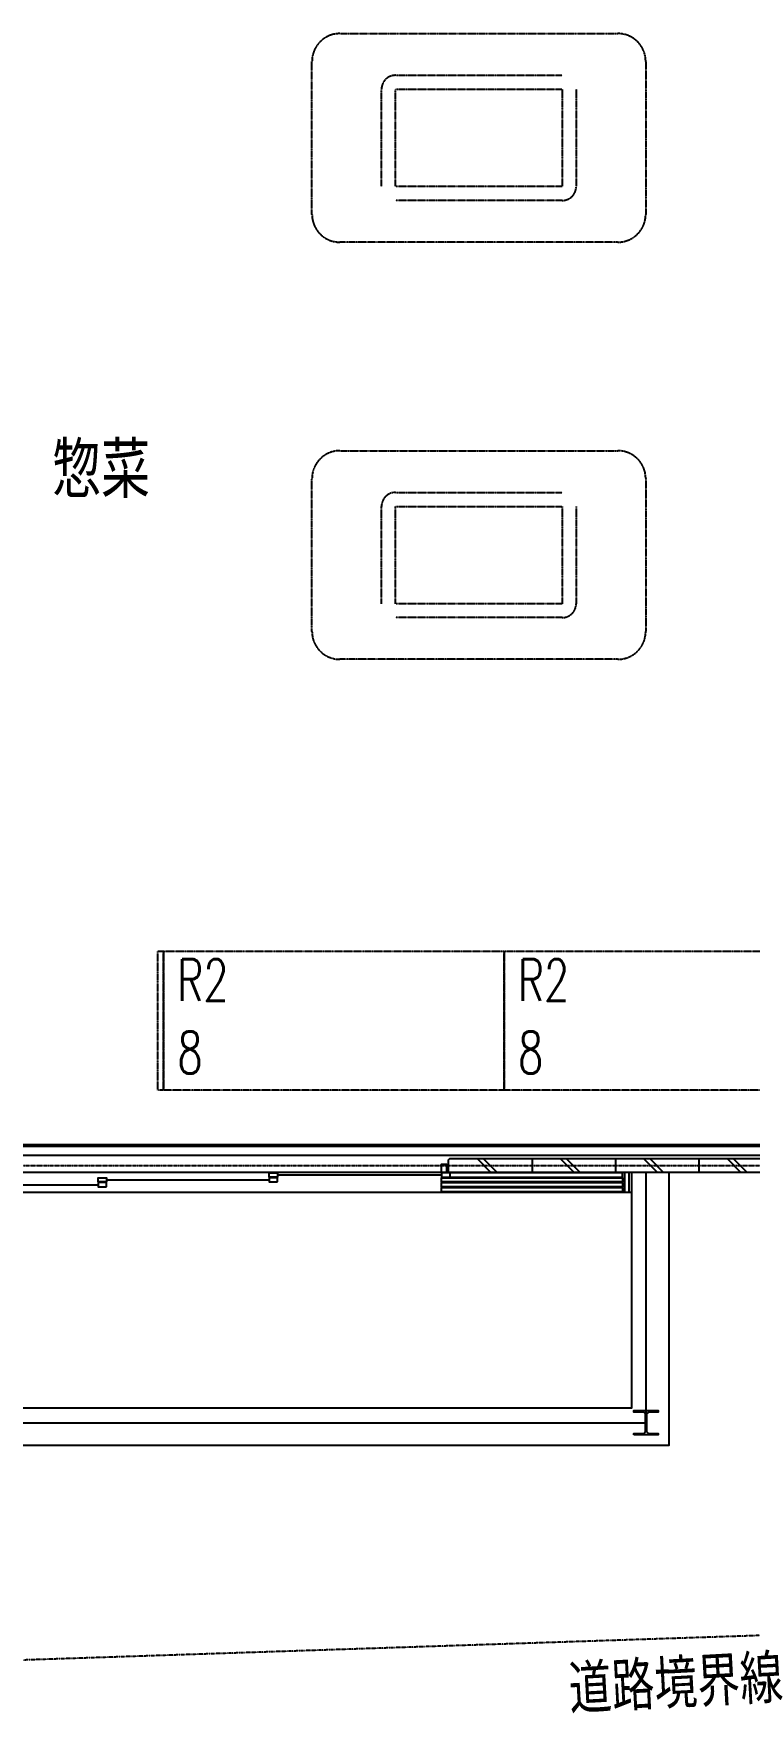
# Model space of a CAD drawing. Header units: millimetres. Extents: x 0 to 84100, y 0 to 59400.
# Drawn here: x 38030 to 43178, y 13635 to 25717 of the extents above; entities that cross this region are included whole.
import ezdxf
from ezdxf.enums import TextEntityAlignment as Align

# ---------------------------------------------------------------- set-up
doc = ezdxf.new("R2010")
doc.units = ezdxf.units.MM
doc.header["$LTSCALE"] = 0.2
for name, pattern in [('CENTER', [50.8, 31.75, -6.35, 6.35, -6.35]), ('HIDDEN', [9.525, 6.35, -3.175]), ('PHANTOM', [63.5, 31.75, -6.35, 6.35, -6.35, 6.35, -6.35])]:
    doc.linetypes.add(name, pattern=pattern)
doc.layers.get('Defpoints').update_dxf_attribs({"color": 5})
for name, color, linetype in [('A_什器', 9, 'HIDDEN'), ('A_境界線', 9, 'PHANTOM'), ('A_建築', 8, 'Continuous')]:
    doc.layers.add(name, color=color, linetype=linetype)
doc.layers.add('A_通芯', color=8, linetype='CENTER', plot=False)
doc.styles.get("Standard").update_dxf_attribs({"font": 'simplex.shx', "width": 0.8, "bigfont": 'extfont2.shx'})

msp = doc.modelspace()

# ---------------------------------------------------------------- linework, layer by layer
at = {"layer": 'A_什器', "lineweight": 25}
for p, q in [((40232.32, 25716.58), (42232.32, 25716.58)), ((40032.32, 24416.58), (40032.32, 25516.58)), ((42432.32, 25516.58), (42432.32, 24416.58)), ((40632.32, 25416.58), (41832.32, 25416.58)), ((40532.32, 24616.58), (40532.32, 25316.58)), ((40632.32, 25316.58), (41832.32, 25316.58)), ((40632.32, 24616.58), (40632.32, 25316.58)), ((41832.32, 25316.58), (41832.32, 24616.58)), ((41932.32, 25316.58), (41932.32, 24616.58)), ((41832.32, 24616.58), (40632.32, 24616.58)), ((41832.32, 24516.58), (40632.32, 24516.58)), ((42232.32, 24216.58), (40232.32, 24216.58)), ((40232.32, 22716.4), (42232.32, 22716.4)), ((40032.32, 21416.4), (40032.32, 22516.4)), ((42432.32, 22516.4), (42432.32, 21416.4)), ((40632.32, 22416.4), (41832.32, 22416.4)), ((40532.32, 21616.4), (40532.32, 22316.4)), ((40632.32, 22316.4), (41832.32, 22316.4)), ((40632.32, 21616.4), (40632.32, 22316.4)), ((41832.32, 22316.4), (41832.32, 21616.4)), ((41932.32, 22316.4), (41932.32, 21616.4)), ((41832.32, 21616.4), (40632.32, 21616.4)), ((41832.32, 21516.4), (40632.32, 21516.4)), ((42232.32, 21216.4), (40232.32, 21216.4))]:
    msp.add_line(p, q, dxfattribs=at)
at = {"layer": 'A_什器'}
for points in [[(38924.75, 19116.42), (38964.75, 19116.42), (38964.75, 18116.42), (38924.75, 18116.42)], [(38964.75, 19116.42), (41414.75, 19116.42), (41414.75, 18116.42), (38964.75, 18116.42)], [(41414.75, 19116.42), (43864.75, 19116.42), (43864.75, 18116.42), (41414.75, 18116.42)]]:
    msp.add_lwpolyline(points, close=True, dxfattribs=at)
at = {"layer": 'A_什器', "lineweight": 25}
for centre, radius, start, end in [((40232.32, 25516.58), 200, 90, 180), ((42232.32, 25516.58), 200, 0, 90), ((40632.32, 25316.58), 100, 90, 180), ((41832.32, 24616.58), 100, 270, 0), ((40232.32, 24416.58), 200, 180, 270), ((42232.32, 24416.58), 200, 270, 0), ((40232.32, 22516.4), 200, 90, 180), ((42232.32, 22516.4), 200, 0, 90), ((40632.32, 22316.4), 100, 90, 180), ((41832.32, 21616.4), 100, 270, 0), ((40232.32, 21416.4), 200, 180, 270), ((42232.32, 21416.4), 200, 270, 0)]:
    msp.add_arc(centre, radius, start, end, dxfattribs=at)
at = {"layer": 'A_境界線'}
msp.add_lwpolyline([(66664.5, 14975.04), (30402.65, 13767.02), (20277.78, 13763.86), (10047.68, 14776.54)], dxfattribs=at)
at = {"layer": 'A_建築'}
msp.add_line((45654.8, 17725), (36847.3, 17725), dxfattribs=at)
at = {"layer": 'A_建築', "linetype": 'Continuous'}
for points in [[(63827.3, 22140), (63827.3, 18052.5), (63462.3, 18052.5), (63462.3, 17712.5), (53862.3, 17712.5), (53862.3, 18052.5), (53367.3, 18052.5), (53367.3, 17712.5), (46162.3, 17712.5), (46162.3, 18052.5), (45667.3, 18052.5), (45667.3, 17712.5), (36847.3, 17712.5)], [(63892.3, 22140), (63892.3, 17987.5), (63527.3, 17987.5), (63527.3, 17647.5), (53797.3, 17647.5), (53797.3, 17987.5), (53432.3, 17987.5), (53432.3, 17647.5), (46097.3, 17647.5), (46097.3, 17987.5), (45732.3, 17987.5), (45732.3, 17647.5), (36847.3, 17647.5)], [(63914.8, 17534.41), (63922.8, 17526.41), (64006.8, 17526.41), (64014.8, 17534.41), (64014.8, 22117), (64006.8, 22125), (63922.8, 22125), (63914.8, 22117), (63914.8, 17525), (41022.8, 17525), (41014.8, 17533), (41014.8, 17617), (41022.8, 17625), (63914.8, 17625)], [(42597.8, 17525), (42597.8, 15562), (33351.8, 15562), (33351.8, 17525)], [(42329.8, 17525), (42329.8, 15830), (33619.8, 15830), (33619.8, 17525)], [(40964.8, 17525), (40964.8, 17585), (40999.8, 17585), (40999.8, 17525), (35999.8, 17525), (35999.8, 17385), (42329.8, 17385)], [(41219.58, 17625), (41319.58, 17525)], [(41263.91, 17625), (41363.91, 17525)], [(41614.8, 17625), (41614.8, 17525)], [(41817.12, 17625), (41917.12, 17525)], [(41861.45, 17625), (41961.45, 17525)], [(42214.8, 17625), (42214.8, 17525)], [(42279.8, 17525), (42279.8, 17385)], [(42309.8, 17525), (42309.8, 17385)], [(42417.12, 17625), (42517.12, 17525)], [(42461.45, 17625), (42561.45, 17525)], [(42814.8, 17625), (42814.8, 17525)], [(43017.12, 17625), (43117.12, 17525)], [(43061.45, 17625), (43161.45, 17525)], [(37324.8, 17437.5), (38494.8, 17437.5)], [(38554.8, 17472.5), (39724.8, 17472.5)], [(39784.8, 17507.5), (40964.8, 17507.5)]]:
    msp.add_lwpolyline(points, dxfattribs=at)
at = {"layer": 'A_建築'}
for points in [[(33514.8, 17525), (33514.8, 15725), (42434.8, 15725), (42434.8, 17525)], [(41024.8, 17522.5), (41024.8, 17492.5), (42264.8, 17492.5), (42264.8, 17522.5), (41024.8, 17522.5), (40964.8, 17522.5), (40964.8, 17492.5), (41024.8, 17492.5)]]:
    msp.add_lwpolyline(points, dxfattribs=at)
at = {"layer": 'A_建築', "linetype": 'Continuous'}
for points in [[(39784.8, 17492.5), (39724.8, 17492.5), (39724.8, 17522.5), (39784.8, 17522.5)], [(38554.8, 17457.5), (38494.8, 17457.5), (38494.8, 17487.5), (38554.8, 17487.5)], [(38554.8, 17422.5), (38554.8, 17452.5), (38494.8, 17452.5), (38494.8, 17422.5)], [(39784.8, 17457.5), (39784.8, 17487.5), (39724.8, 17487.5), (39724.8, 17457.5)], [(42347.3, 15637.5), (42347.3, 15648.5), (42418.05, 15648.5), (42431.05, 15661.5), (42431.05, 15788.5), (42418.05, 15801.5), (42347.3, 15801.5), (42347.3, 15812.5), (42522.3, 15812.5), (42522.3, 15801.5), (42451.55, 15801.5), (42438.55, 15788.5), (42438.55, 15661.5), (42451.55, 15648.5), (42522.3, 15648.5), (42522.3, 15637.5)]]:
    msp.add_lwpolyline(points, close=True, dxfattribs=at)
at = {"layer": 'A_建築'}
for points in [[(42264.8, 17487.5), (42264.8, 17457.5), (40964.8, 17457.5), (40964.8, 17487.5)], [(42264.8, 17452.5), (42264.8, 17422.5), (40964.8, 17422.5), (40964.8, 17452.5)], [(42264.8, 17417.5), (42264.8, 17387.5), (40964.8, 17387.5), (40964.8, 17417.5)]]:
    msp.add_lwpolyline(points, close=True, dxfattribs=at)
at = {"layer": 'A_通芯'}
msp.add_line((12033.21, 17575), (67639.77, 17575), dxfattribs=at)

# ---------------------------------------------------------------- texts
at = {"layer": 'A_境界線', "width": 0.8}
msp.add_text('道路境界線', height=350, rotation=3.12715, dxfattribs=at).set_placement((41879.56, 13805.22), align=Align.MIDDLE_LEFT)
at = {"layer": 'Defpoints'}
for s, height, width, p in [('惣菜', 400, 0.8, (38163.6, 22375.8)), ('R2', 300, 0.7, (39062.36, 18759.03)), ('R2', 300, 0.7, (41512.36, 18759.03)), ('8', 300, 0.7, (39064.48, 18238.37)), ('8', 300, 0.7, (41514.48, 18238.37))]:
    msp.add_text(s, height=height, dxfattribs=dict(at, width=width)).set_placement(p)

doc.saveas('drawing.dxf')
